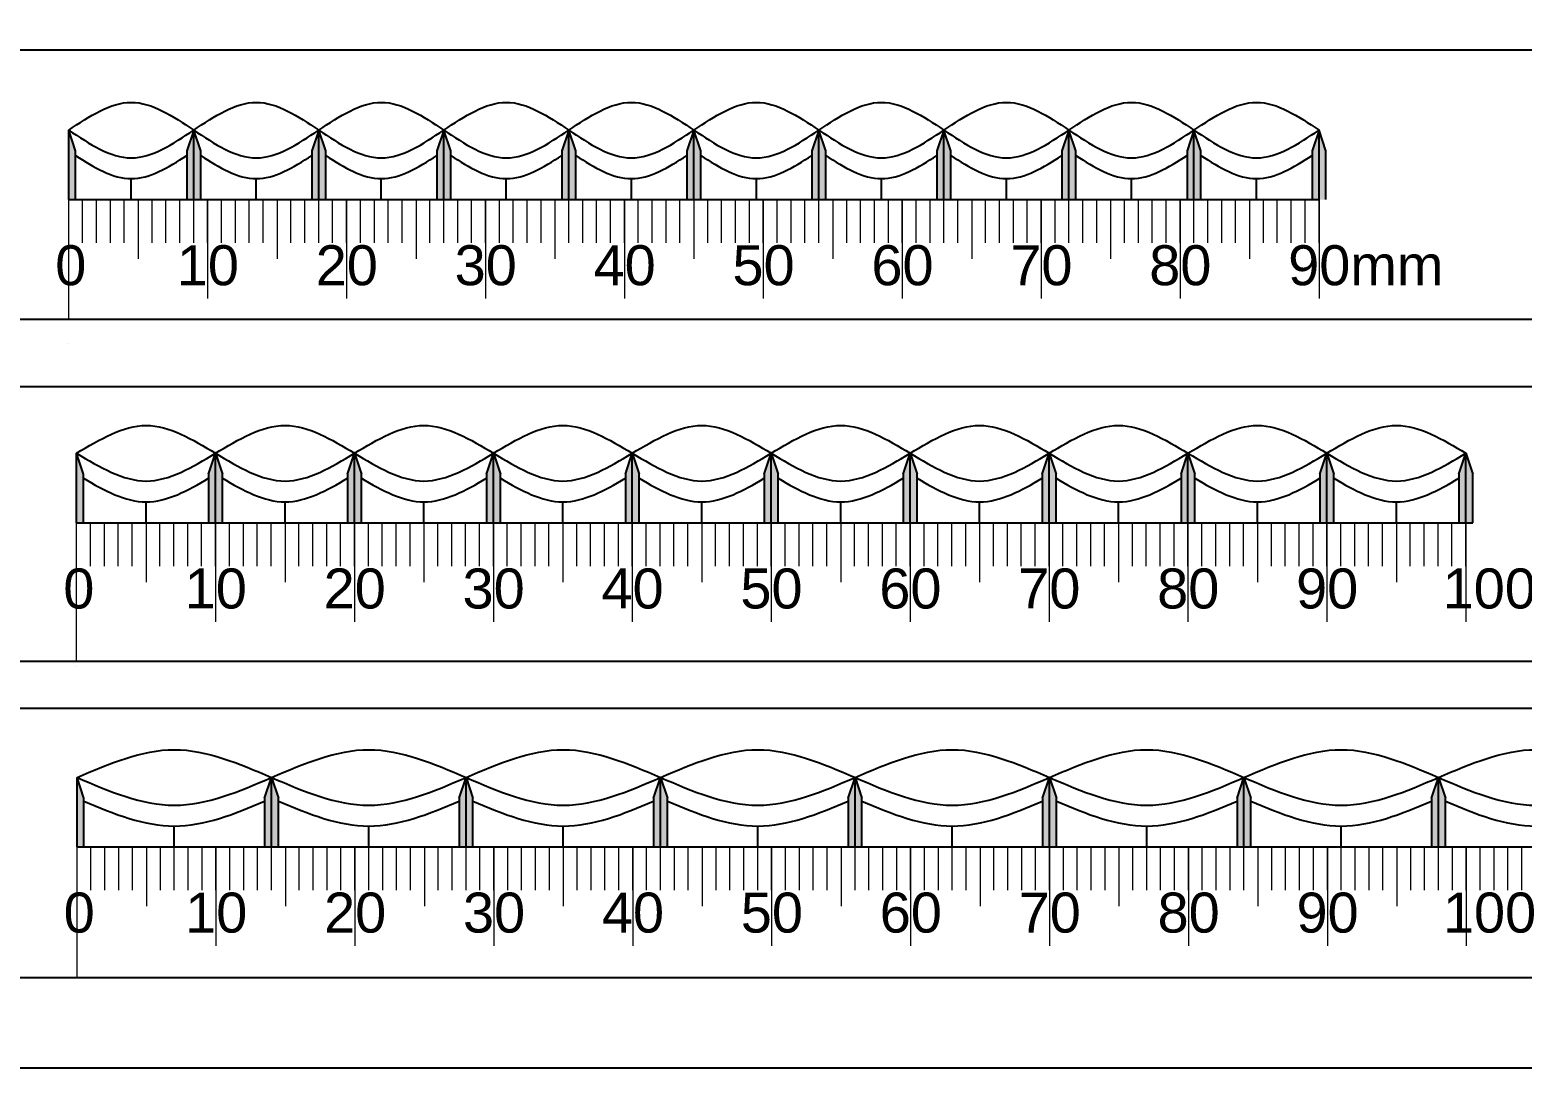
# Model space of a CAD drawing. Header units: millimetres. Extents: x 10828 to 12582, y 10200 to 11457.
# Drawn here: x 10923.9 to 11031.4, y 11157 to 11231.8 of the extents above; entities that cross this region are included whole.
import ezdxf

# ---------------------------------------------------------------- set-up
doc = ezdxf.new("R2010")
doc.units = ezdxf.units.MM
doc.linetypes.add('ACAD_ISO03W100', pattern=[30, 12, -18])
for name, color, linetype, lineweight in [('BTONG', 250, 'Continuous', 30), ('chigioixd', 1, 'ACAD_ISO03W100', 30), ('VATLIEU', 250, 'Continuous', 5)]:
    doc.layers.add(name, color=color, linetype=linetype, lineweight=lineweight)
doc.layers.add('GHICHU', color=7, linetype='Continuous')
doc.styles.add('VN-DIM', font='')
doc.styles.get('VN-DIM').set_extended_font_data('VNI-Helve')

msp = doc.modelspace()

# ---------------------------------------------------------------- hatches: boundary and pattern name
h = msp.add_hatch(color=3)
h.dxf.hatch_style = 1
h.paths.add_polyline_path([(10944.74, 11224.55), (10944.24, 11223.05), (10944.24, 11219.55), (10944.74, 11219.55)])
h.paths.add_polyline_path([(10945.24, 11223.05), (10944.74, 11224.55), (10944.74, 11219.55), (10945.24, 11219.55)])
h.paths.add_polyline_path([(10935.74, 11224.55), (10935.24, 11223.05), (10935.24, 11219.55), (10935.74, 11219.55)])
h.paths.add_polyline_path([(10936.24, 11223.05), (10935.74, 11224.55), (10935.74, 11219.55), (10936.24, 11219.55)])
h.paths.add_polyline_path([(10927.24, 11223.05), (10926.74, 11224.55), (10926.74, 11219.55), (10927.24, 11219.55)])
h = msp.add_hatch(color=3)
h.dxf.hatch_style = 1
h.paths.add_polyline_path([(10962.74, 11224.55), (10962.24, 11223.05), (10962.24, 11219.55), (10962.74, 11219.55)])
h.paths.add_polyline_path([(10963.24, 11223.05), (10962.74, 11224.55), (10962.74, 11219.55), (10963.24, 11219.55)])
h.paths.add_polyline_path([(10953.74, 11224.55), (10953.24, 11223.05), (10953.24, 11219.55), (10953.74, 11219.55)])
h.paths.add_polyline_path([(10954.24, 11223.05), (10953.74, 11224.55), (10953.74, 11219.55), (10954.24, 11219.55)])
h.paths.add_polyline_path([(10945.24, 11223.05), (10944.74, 11224.55), (10944.74, 11219.55), (10945.24, 11219.55)])
h = msp.add_hatch(color=3)
h.dxf.hatch_style = 1
h.paths.add_polyline_path([(10980.74, 11224.55), (10980.24, 11223.05), (10980.24, 11219.55), (10980.74, 11219.55)])
h.paths.add_polyline_path([(10981.24, 11223.05), (10980.74, 11224.55), (10980.74, 11219.55), (10981.24, 11219.55)])
h.paths.add_polyline_path([(10971.74, 11224.55), (10971.24, 11223.05), (10971.24, 11219.55), (10971.74, 11219.55)])
h.paths.add_polyline_path([(10972.24, 11223.05), (10971.74, 11224.55), (10971.74, 11219.55), (10972.24, 11219.55)])
h.paths.add_polyline_path([(10963.24, 11223.05), (10962.74, 11224.55), (10962.74, 11219.55), (10963.24, 11219.55)])
h = msp.add_hatch(color=3)
h.dxf.hatch_style = 1
h.paths.add_polyline_path([(10998.74, 11224.55), (10998.24, 11223.05), (10998.24, 11219.55), (10998.74, 11219.55)])
h.paths.add_polyline_path([(10999.24, 11223.05), (10998.74, 11224.55), (10998.74, 11219.55), (10999.24, 11219.55)])
h.paths.add_polyline_path([(10989.74, 11224.55), (10989.24, 11223.05), (10989.24, 11219.55), (10989.74, 11219.55)])
h.paths.add_polyline_path([(10990.24, 11223.05), (10989.74, 11224.55), (10989.74, 11219.55), (10990.24, 11219.55)])
h.paths.add_polyline_path([(10981.24, 11223.05), (10980.74, 11224.55), (10980.74, 11219.55), (10981.24, 11219.55)])
h = msp.add_hatch(color=3)
h.dxf.hatch_style = 1
h.paths.add_polyline_path([(11016.74, 11224.55), (11016.24, 11223.05), (11016.24, 11219.55), (11016.74, 11219.55)])
h.paths.add_polyline_path([(11017.24, 11223.05), (11016.74, 11224.55), (11016.74, 11219.55), (11017.24, 11219.55)])
h.paths.add_polyline_path([(11007.74, 11224.55), (11007.24, 11223.05), (11007.24, 11219.55), (11007.74, 11219.55)])
h.paths.add_polyline_path([(11008.24, 11223.05), (11007.74, 11224.55), (11007.74, 11219.55), (11008.24, 11219.55)])
h.paths.add_polyline_path([(10999.24, 11223.05), (10998.74, 11224.55), (10998.74, 11219.55), (10999.24, 11219.55)])
h = msp.add_hatch(color=3)
h.dxf.hatch_style = 1
h.paths.add_polyline_path([(10927.81, 11199.78), (10927.31, 11201.28), (10927.31, 11196.28), (10927.81, 11196.28)])
h.paths.add_polyline_path([(10937.31, 11201.28), (10936.81, 11199.78), (10936.81, 11196.28), (10937.31, 11196.28)])
h.paths.add_polyline_path([(10937.31, 11201.28), (10937.31, 11196.28), (10937.81, 11196.28), (10937.81, 11199.78)])
h.paths.add_polyline_path([(10947.31, 11201.28), (10946.81, 11199.78), (10946.81, 11196.28), (10947.31, 11196.28)])
h.paths.add_polyline_path([(10947.81, 11199.78), (10947.31, 11201.28), (10947.31, 11196.28), (10947.81, 11196.28)])
h.paths.add_polyline_path([(10957.81, 11199.78), (10957.31, 11201.28), (10957.31, 11196.28), (10957.81, 11196.28)])
h.paths.add_polyline_path([(10957.31, 11201.28), (10956.81, 11199.78), (10956.81, 11196.28), (10957.31, 11196.28)])
h.paths.add_polyline_path([(10967.31, 11201.28), (10966.81, 11199.78), (10966.81, 11196.28), (10967.31, 11196.28)])
h.paths.add_polyline_path([(10967.81, 11199.78), (10967.31, 11201.28), (10967.31, 11196.28), (10967.81, 11196.28)])
h.paths.add_polyline_path([(10977.31, 11201.28), (10976.81, 11199.78), (10976.81, 11196.28), (10977.31, 11196.28)])
h.paths.add_polyline_path([(10977.81, 11199.78), (10977.31, 11201.28), (10977.31, 11196.28), (10977.81, 11196.28)])
h.paths.add_polyline_path([(10987.81, 11199.78), (10987.31, 11201.28), (10987.31, 11196.28), (10987.81, 11196.28)])
h.paths.add_polyline_path([(10987.31, 11201.28), (10986.81, 11199.78), (10986.81, 11196.28), (10987.31, 11196.28)])
h.paths.add_polyline_path([(10997.31, 11201.28), (10996.81, 11199.78), (10996.81, 11196.28), (10997.31, 11196.28)])
h.paths.add_polyline_path([(10997.81, 11199.78), (10997.31, 11201.28), (10997.31, 11196.28), (10997.81, 11196.28)])
h.paths.add_polyline_path([(11007.81, 11199.78), (11007.31, 11201.28), (11007.31, 11196.28), (11007.81, 11196.28)])
h.paths.add_polyline_path([(11007.31, 11201.28), (11006.81, 11199.78), (11006.81, 11196.28), (11007.31, 11196.28)])
h.paths.add_polyline_path([(11017.31, 11201.28), (11016.81, 11199.78), (11016.81, 11196.28), (11017.31, 11196.28)])
h.paths.add_polyline_path([(11017.81, 11199.78), (11017.31, 11201.28), (11017.31, 11196.28), (11017.81, 11196.28)])
h.paths.add_polyline_path([(11027.31, 11201.28), (11026.81, 11199.78), (11026.81, 11196.28), (11027.31, 11196.28)])
h.paths.add_polyline_path([(11027.81, 11199.78), (11027.31, 11201.28), (11027.31, 11196.28), (11027.81, 11196.28)])
h = msp.add_hatch(color=3)
h.dxf.hatch_style = 1
h.paths.add_polyline_path([(10927.84, 11176.43), (10927.34, 11177.93), (10927.34, 11172.93), (10927.84, 11172.93)])
h.paths.add_polyline_path([(10941.34, 11177.93), (10940.84, 11176.43), (10940.84, 11172.93), (10941.34, 11172.93)])
h.paths.add_polyline_path([(10941.84, 11176.43), (10941.34, 11177.93), (10941.34, 11172.93), (10941.84, 11172.93)])
h.paths.add_polyline_path([(10955.34, 11177.93), (10954.84, 11176.43), (10954.84, 11172.93), (10955.34, 11172.93)])
h.paths.add_polyline_path([(10955.84, 11176.43), (10955.34, 11177.93), (10955.34, 11172.93), (10955.84, 11172.93)])
h.paths.add_polyline_path([(10969.34, 11177.93), (10968.84, 11176.43), (10968.84, 11172.93), (10969.34, 11172.93)])
h.paths.add_polyline_path([(10969.84, 11176.43), (10969.34, 11177.93), (10969.34, 11172.93), (10969.84, 11172.93)])
h.paths.add_polyline_path([(10983.34, 11177.93), (10982.84, 11176.43), (10982.84, 11172.93), (10983.34, 11172.93)])
h.paths.add_polyline_path([(10983.84, 11176.43), (10983.34, 11177.93), (10983.34, 11172.93), (10983.84, 11172.93)])
h.paths.add_polyline_path([(10997.34, 11177.93), (10996.84, 11176.43), (10996.84, 11172.93), (10997.34, 11172.93)])
h.paths.add_polyline_path([(10997.84, 11176.43), (10997.34, 11177.93), (10997.34, 11172.93), (10997.84, 11172.93)])
h.paths.add_polyline_path([(11011.84, 11176.43), (11011.34, 11177.93), (11011.34, 11172.93), (11011.84, 11172.93)])
h.paths.add_polyline_path([(11011.34, 11177.93), (11010.84, 11176.43), (11010.84, 11172.93), (11011.34, 11172.93)])
h.paths.add_polyline_path([(11025.34, 11177.93), (11024.84, 11176.43), (11024.84, 11172.93), (11025.34, 11172.93)])
h.paths.add_polyline_path([(11025.84, 11176.43), (11025.34, 11177.93), (11025.34, 11172.93), (11025.84, 11172.93)])
h.paths.add_polyline_path([(11039.34, 11177.93), (11038.84, 11176.43), (11038.84, 11172.93), (11039.34, 11172.93)])
h.paths.add_polyline_path([(11039.84, 11176.43), (11039.34, 11177.93), (11039.34, 11172.93), (11039.84, 11172.93)])
h.paths.add_polyline_path([(11053.84, 11176.43), (11053.34, 11177.93), (11053.34, 11172.93), (11053.84, 11172.93)])
h.paths.add_polyline_path([(11053.34, 11177.93), (11052.84, 11176.43), (11052.84, 11172.93), (11053.34, 11172.93)])
h.paths.add_polyline_path([(11067.34, 11177.93), (11066.84, 11176.43), (11066.84, 11172.93), (11067.34, 11172.93)])
h.paths.add_polyline_path([(11067.84, 11176.43), (11067.34, 11177.93), (11067.34, 11172.93), (11067.84, 11172.93)])

# ---------------------------------------------------------------- linework, layer by layer
for p, q in [((10926.74, 11219.55), (10926.74, 11224.55)), ((10927.24, 11223.05), (10926.74, 11224.55)), ((10935.74, 11224.55), (10935.24, 11223.05)), ((10935.74, 11219.55), (10935.74, 11224.55)), ((10936.24, 11223.05), (10935.74, 11224.55)), ((10944.74, 11224.55), (10944.24, 11223.05)), ((10944.74, 11219.55), (10944.74, 11224.55)), ((10945.24, 11223.05), (10944.74, 11224.55)), ((10953.74, 11224.55), (10953.24, 11223.05)), ((10953.74, 11219.55), (10953.74, 11224.55)), ((10954.24, 11223.05), (10953.74, 11224.55)), ((10962.74, 11224.55), (10962.24, 11223.05)), ((10962.74, 11219.55), (10962.74, 11224.55)), ((10963.24, 11223.05), (10962.74, 11224.55)), ((10971.74, 11224.55), (10971.24, 11223.05)), ((10971.74, 11219.55), (10971.74, 11224.55)), ((10972.24, 11223.05), (10971.74, 11224.55)), ((10980.74, 11224.55), (10980.24, 11223.05)), ((10980.74, 11219.55), (10980.74, 11224.55)), ((10981.24, 11223.05), (10980.74, 11224.55)), ((10989.74, 11224.55), (10989.24, 11223.05)), ((10989.74, 11219.55), (10989.74, 11224.55)), ((10990.24, 11223.05), (10989.74, 11224.55)), ((10998.74, 11224.55), (10998.24, 11223.05)), ((10998.74, 11219.55), (10998.74, 11224.55)), ((10999.24, 11223.05), (10998.74, 11224.55)), ((11007.74, 11224.55), (11007.24, 11223.05)), ((11007.74, 11219.55), (11007.74, 11224.55)), ((11008.24, 11223.05), (11007.74, 11224.55)), ((11016.74, 11224.55), (11016.24, 11223.05)), ((11016.74, 11219.55), (11016.74, 11224.55)), ((11017.24, 11223.05), (11016.74, 11224.55)), ((10927.24, 11219.55), (10927.24, 11223.05)), ((10935.24, 11223.05), (10935.24, 11219.55)), ((10936.24, 11219.55), (10936.24, 11223.05)), ((10944.24, 11223.05), (10944.24, 11219.55)), ((10945.24, 11219.55), (10945.24, 11223.05)), ((10953.24, 11223.05), (10953.24, 11219.55)), ((10954.24, 11219.55), (10954.24, 11223.05)), ((10962.24, 11223.05), (10962.24, 11219.55)), ((10963.24, 11219.55), (10963.24, 11223.05)), ((10971.24, 11223.05), (10971.24, 11219.55)), ((10972.24, 11219.55), (10972.24, 11223.05)), ((10980.24, 11223.05), (10980.24, 11219.55)), ((10981.24, 11219.55), (10981.24, 11223.05)), ((10989.24, 11223.05), (10989.24, 11219.55)), ((10990.24, 11219.55), (10990.24, 11223.05)), ((10998.24, 11223.05), (10998.24, 11219.55)), ((10999.24, 11219.55), (10999.24, 11223.05)), ((11007.24, 11223.05), (11007.24, 11219.55)), ((11008.24, 11219.55), (11008.24, 11223.05)), ((11016.24, 11223.05), (11016.24, 11219.55)), ((11017.24, 11219.55), (11017.24, 11223.05)), ((10927.31, 11196.28), (10927.31, 11201.28)), ((10927.81, 11199.78), (10927.31, 11201.28)), ((10936.81, 11199.78), (10937.31, 11201.28)), ((10937.31, 11196.28), (10937.31, 11201.28)), ((10937.31, 11201.28), (10937.81, 11199.78)), ((10946.81, 11199.78), (10947.31, 11201.28)), ((10947.31, 11196.28), (10947.31, 11201.28)), ((10947.31, 11201.28), (10947.81, 11199.78)), ((10956.81, 11199.78), (10957.31, 11201.28)), ((10957.31, 11196.28), (10957.31, 11201.28)), ((10957.31, 11201.28), (10957.81, 11199.78)), ((10966.81, 11199.78), (10967.31, 11201.28)), ((10967.31, 11196.28), (10967.31, 11201.28)), ((10967.31, 11201.28), (10967.81, 11199.78)), ((10976.81, 11199.78), (10977.31, 11201.28)), ((10977.31, 11196.28), (10977.31, 11201.28)), ((10977.31, 11201.28), (10977.81, 11199.78)), ((10986.81, 11199.78), (10987.31, 11201.28)), ((10987.31, 11196.28), (10987.31, 11201.28)), ((10987.31, 11201.28), (10987.81, 11199.78)), ((10996.81, 11199.78), (10997.31, 11201.28)), ((10997.31, 11196.28), (10997.31, 11201.28)), ((10997.31, 11201.28), (10997.81, 11199.78)), ((11006.81, 11199.78), (11007.31, 11201.28)), ((11007.31, 11196.28), (11007.31, 11201.28)), ((11007.31, 11201.28), (11007.81, 11199.78)), ((11016.81, 11199.78), (11017.31, 11201.28)), ((11017.31, 11196.28), (11017.31, 11201.28)), ((11017.31, 11201.28), (11017.81, 11199.78)), ((11026.81, 11199.78), (11027.31, 11201.28)), ((11027.31, 11196.28), (11027.31, 11201.28)), ((11027.31, 11201.28), (11027.81, 11199.78)), ((10927.31, 11196.28), (10927.31, 11199.78)), ((10927.81, 11196.28), (10927.81, 11199.78)), ((10936.81, 11199.78), (10936.81, 11196.28)), ((10937.81, 11196.28), (10937.81, 11199.78)), ((10946.81, 11199.78), (10946.81, 11196.28)), ((10947.81, 11196.28), (10947.81, 11199.78)), ((10956.81, 11199.78), (10956.81, 11196.28)), ((10957.81, 11196.28), (10957.81, 11199.78)), ((10966.81, 11199.78), (10966.81, 11196.28)), ((10967.81, 11196.28), (10967.81, 11199.78)), ((10976.81, 11199.78), (10976.81, 11196.28)), ((10977.81, 11196.28), (10977.81, 11199.78)), ((10986.81, 11199.78), (10986.81, 11196.28)), ((10987.81, 11196.28), (10987.81, 11199.78)), ((10996.81, 11199.78), (10996.81, 11196.28)), ((10997.81, 11196.28), (10997.81, 11199.78)), ((11006.81, 11199.78), (11006.81, 11196.28)), ((11007.81, 11196.28), (11007.81, 11199.78)), ((11016.81, 11199.78), (11016.81, 11196.28)), ((11017.81, 11196.28), (11017.81, 11199.78)), ((11026.81, 11199.78), (11026.81, 11196.28)), ((11027.81, 11196.28), (11027.81, 11199.78)), ((10927.34, 11172.93), (10927.34, 11177.93)), ((10927.84, 11176.43), (10927.34, 11177.93)), ((10940.84, 11176.43), (10941.34, 11177.93)), ((10941.34, 11172.93), (10941.34, 11177.93)), ((10941.34, 11177.93), (10941.84, 11176.43)), ((10954.84, 11176.43), (10955.34, 11177.93)), ((10955.34, 11172.93), (10955.34, 11177.93)), ((10955.34, 11177.93), (10955.84, 11176.43)), ((10968.84, 11176.43), (10969.34, 11177.93)), ((10969.34, 11172.93), (10969.34, 11177.93)), ((10969.34, 11177.93), (10969.84, 11176.43)), ((10982.84, 11176.43), (10983.34, 11177.93)), ((10983.34, 11172.93), (10983.34, 11177.93)), ((10983.34, 11177.93), (10983.84, 11176.43)), ((10996.84, 11176.43), (10997.34, 11177.93)), ((10997.34, 11172.93), (10997.34, 11177.93)), ((10997.34, 11177.93), (10997.84, 11176.43)), ((11010.84, 11176.43), (11011.34, 11177.93)), ((11011.34, 11172.93), (11011.34, 11177.93)), ((11011.34, 11177.93), (11011.84, 11176.43)), ((11024.84, 11176.43), (11025.34, 11177.93)), ((11025.34, 11172.93), (11025.34, 11177.93)), ((11025.34, 11177.93), (11025.84, 11176.43)), ((10927.34, 11172.93), (10927.34, 11176.43)), ((10927.84, 11172.93), (10927.84, 11176.43)), ((10940.84, 11176.43), (10940.84, 11172.93)), ((10941.84, 11172.93), (10941.84, 11176.43)), ((10954.84, 11176.43), (10954.84, 11172.93)), ((10955.84, 11172.93), (10955.84, 11176.43)), ((10968.84, 11176.43), (10968.84, 11172.93)), ((10969.84, 11172.93), (10969.84, 11176.43)), ((10982.84, 11176.43), (10982.84, 11172.93)), ((10983.84, 11172.93), (10983.84, 11176.43)), ((10996.84, 11176.43), (10996.84, 11172.93)), ((10997.84, 11172.93), (10997.84, 11176.43)), ((11010.84, 11176.43), (11010.84, 11172.93)), ((11011.84, 11172.93), (11011.84, 11176.43)), ((11024.84, 11176.43), (11024.84, 11172.93)), ((11025.84, 11172.93), (11025.84, 11176.43))]:
    msp.add_line(p, q)
at = {"color": 1}
for p, q in [((10931.24, 11219.55), (10931.24, 11221.05)), ((10940.24, 11219.55), (10940.24, 11221.05)), ((10949.24, 11219.55), (10949.24, 11221.05)), ((10958.24, 11219.55), (10958.24, 11221.05)), ((10967.24, 11219.55), (10967.24, 11221.05)), ((10976.24, 11219.55), (10976.24, 11221.05)), ((10985.24, 11219.55), (10985.24, 11221.05)), ((10994.24, 11219.55), (10994.24, 11221.05)), ((11003.24, 11219.55), (11003.24, 11221.05)), ((11012.24, 11219.55), (11012.24, 11221.05)), ((10932.31, 11196.28), (10932.31, 11197.78)), ((10942.31, 11196.28), (10942.31, 11197.78)), ((10952.31, 11196.28), (10952.31, 11197.78)), ((10962.31, 11196.28), (10962.31, 11197.78)), ((10972.31, 11196.28), (10972.31, 11197.78)), ((10982.31, 11196.28), (10982.31, 11197.78)), ((10992.31, 11196.28), (10992.31, 11197.78)), ((11002.31, 11196.28), (11002.31, 11197.78)), ((11012.31, 11196.28), (11012.31, 11197.78)), ((11022.31, 11196.28), (11022.31, 11197.78)), ((10934.34, 11172.93), (10934.34, 11174.43)), ((10948.34, 11172.93), (10948.34, 11174.43)), ((10962.34, 11172.93), (10962.34, 11174.43)), ((10976.34, 11172.93), (10976.34, 11174.43)), ((10990.34, 11172.93), (10990.34, 11174.43)), ((11004.34, 11172.93), (11004.34, 11174.43)), ((11018.34, 11172.93), (11018.34, 11174.43))]:
    msp.add_line(p, q, dxfattribs=at)
at = {"color": 0}
for p, q in [((10926.74, 11219.55), (11016.74, 11219.55)), ((10926.74, 11219.55), (10927.24, 11219.55)), ((10935.74, 11219.55), (10936.24, 11219.55)), ((10944.74, 11219.55), (10945.24, 11219.55)), ((10927.31, 11196.28), (11027.81, 11196.28)), ((10927.31, 11196.28), (10932.31, 11196.28)), ((10927.31, 11196.28), (10927.81, 11196.28)), ((10937.31, 11196.28), (10937.81, 11196.28)), ((10947.31, 11196.28), (10947.81, 11196.28)), ((10927.34, 11172.93), (11067.84, 11172.93)), ((10927.34, 11172.93), (10934.34, 11172.93)), ((10927.34, 11172.93), (10927.84, 11172.93)), ((10941.34, 11172.93), (10941.84, 11172.93)), ((10955.34, 11172.93), (10955.84, 11172.93))]:
    msp.add_line(p, q, dxfattribs=at)
for points in [[(10828.25, 11454), (11248.25, 11454), (11248.25, 11157), (10828.25, 11157)], [(10867.33, 11230.32), (11055.2, 11230.32), (11055.2, 11210.91), (10867.33, 11210.91)], [(10867.28, 11206.09), (11047.31, 11206.09), (11047.31, 11186.27), (10867.28, 11186.27)], [(10867.36, 11182.92), (11086.97, 11182.92), (11086.97, 11163.51), (10867.36, 11163.51)]]:
    msp.add_lwpolyline(points, close=True)
at = {"color": 5}
for points in [[(10926.74, 11224.55), (10931.24, 11226.55), (10935.74, 11224.55)], [(10944.74, 11224.55), (10949.24, 11226.55), (10953.74, 11224.55)], [(10962.74, 11224.55), (10967.24, 11226.55), (10971.74, 11224.55)], [(10980.74, 11224.55), (10985.24, 11226.55), (10989.74, 11224.55)], [(10998.74, 11224.55), (11003.24, 11226.55), (11007.74, 11224.55)], [(10935.74, 11224.55), (10940.24, 11222.55), (10944.74, 11224.55)], [(10953.74, 11224.55), (10958.24, 11222.55), (10962.74, 11224.55)], [(10971.74, 11224.55), (10976.24, 11222.55), (10980.74, 11224.55)], [(10989.74, 11224.55), (10994.24, 11222.55), (10998.74, 11224.55)], [(11007.74, 11224.55), (11012.24, 11222.55), (11016.74, 11224.55)], [(10927.31, 11201.28), (10932.31, 11203.28), (10937.31, 11201.28)], [(10947.31, 11201.28), (10952.31, 11203.28), (10957.31, 11201.28)], [(10967.31, 11201.28), (10972.31, 11203.28), (10977.31, 11201.28)], [(10987.31, 11201.28), (10992.31, 11203.28), (10997.31, 11201.28)], [(11007.31, 11201.28), (11012.31, 11203.28), (11017.31, 11201.28)], [(10937.31, 11201.28), (10942.31, 11199.28), (10947.31, 11201.28)], [(10957.31, 11201.28), (10962.31, 11199.28), (10967.31, 11201.28)], [(10977.31, 11201.28), (10982.31, 11199.28), (10987.31, 11201.28)], [(10997.31, 11201.28), (11002.31, 11199.28), (11007.31, 11201.28)], [(11017.31, 11201.28), (11022.31, 11199.28), (11027.31, 11201.28)], [(10927.34, 11177.93), (10934.34, 11179.93), (10941.34, 11177.93)], [(10955.34, 11177.93), (10962.34, 11179.93), (10969.34, 11177.93)], [(10983.34, 11177.93), (10990.34, 11179.93), (10997.34, 11177.93)], [(11011.34, 11177.93), (11018.34, 11179.93), (11025.34, 11177.93)], [(10941.34, 11177.93), (10948.34, 11175.93), (10955.34, 11177.93)], [(10969.34, 11177.93), (10976.34, 11175.93), (10983.34, 11177.93)], [(10997.34, 11177.93), (11004.34, 11175.93), (11011.34, 11177.93)], [(11025.34, 11177.93), (11032.34, 11175.93), (11039.34, 11177.93)]]:
    msp.add_spline(points, degree=3, dxfattribs=at)
at = {"color": 6}
for points in [[(10935.74, 11224.55), (10940.24, 11226.55), (10944.74, 11224.55)], [(10953.74, 11224.55), (10958.24, 11226.55), (10962.74, 11224.55)], [(10971.74, 11224.55), (10976.24, 11226.55), (10980.74, 11224.55)], [(10989.74, 11224.55), (10994.24, 11226.55), (10998.74, 11224.55)], [(11007.74, 11224.55), (11012.24, 11226.55), (11016.74, 11224.55)], [(10926.74, 11224.55), (10931.24, 11222.55), (10935.74, 11224.55)], [(10944.74, 11224.55), (10949.24, 11222.55), (10953.74, 11224.55)], [(10962.74, 11224.55), (10967.24, 11222.55), (10971.74, 11224.55)], [(10980.74, 11224.55), (10985.24, 11222.55), (10989.74, 11224.55)], [(10998.74, 11224.55), (11003.24, 11222.55), (11007.74, 11224.55)], [(10937.31, 11201.28), (10942.31, 11203.28), (10947.31, 11201.28)], [(10957.31, 11201.28), (10962.31, 11203.28), (10967.31, 11201.28)], [(10977.31, 11201.28), (10982.31, 11203.28), (10987.31, 11201.28)], [(10997.31, 11201.28), (11002.31, 11203.28), (11007.31, 11201.28)], [(11017.31, 11201.28), (11022.31, 11203.28), (11027.31, 11201.28)], [(10927.31, 11201.28), (10932.31, 11199.28), (10937.31, 11201.28)], [(10947.31, 11201.28), (10952.31, 11199.28), (10957.31, 11201.28)], [(10967.31, 11201.28), (10972.31, 11199.28), (10977.31, 11201.28)], [(10987.31, 11201.28), (10992.31, 11199.28), (10997.31, 11201.28)], [(11007.31, 11201.28), (11012.31, 11199.28), (11017.31, 11201.28)], [(10941.34, 11177.93), (10948.34, 11179.93), (10955.34, 11177.93)], [(10969.34, 11177.93), (10976.34, 11179.93), (10983.34, 11177.93)], [(10997.34, 11177.93), (11004.34, 11179.93), (11011.34, 11177.93)], [(11025.34, 11177.93), (11032.34, 11179.93), (11039.34, 11177.93)], [(10927.34, 11177.93), (10934.34, 11175.93), (10941.34, 11177.93)], [(10955.34, 11177.93), (10962.34, 11175.93), (10969.34, 11177.93)], [(10983.34, 11177.93), (10990.34, 11175.93), (10997.34, 11177.93)], [(11011.34, 11177.93), (11018.34, 11175.93), (11025.34, 11177.93)]]:
    msp.add_spline(points, degree=3, dxfattribs=at)
at = {"color": 1}
for points in [[(10927.24, 11222.72), (10928.57, 11221.85), (10931.24, 11220.26), (10933.9, 11221.85), (10935.24, 11222.72)], [(10936.24, 11222.72), (10937.57, 11221.85), (10940.24, 11220.26), (10942.9, 11221.85), (10944.24, 11222.72)], [(10945.24, 11222.72), (10946.57, 11221.85), (10949.24, 11220.26), (10951.9, 11221.85), (10953.24, 11222.72)], [(10954.24, 11222.72), (10955.57, 11221.85), (10958.24, 11220.26), (10960.9, 11221.85), (10962.24, 11222.72)], [(10963.24, 11222.72), (10964.57, 11221.85), (10967.24, 11220.26), (10969.9, 11221.85), (10971.24, 11222.72)], [(10972.24, 11222.72), (10973.57, 11221.85), (10976.24, 11220.26), (10978.9, 11221.85), (10980.24, 11222.72)], [(10981.24, 11222.72), (10982.57, 11221.85), (10985.24, 11220.26), (10987.9, 11221.85), (10989.24, 11222.72)], [(10990.24, 11222.72), (10991.57, 11221.85), (10994.24, 11220.26), (10996.9, 11221.85), (10998.24, 11222.72)], [(10999.24, 11222.72), (11000.57, 11221.85), (11003.24, 11220.26), (11005.9, 11221.85), (11007.24, 11222.72)], [(11008.24, 11222.72), (11009.57, 11221.85), (11012.24, 11220.26), (11014.9, 11221.85), (11016.24, 11222.72)], [(10927.81, 11199.48), (10929.31, 11198.59), (10932.31, 11196.97), (10935.31, 11198.59), (10936.81, 11199.48)], [(10937.81, 11199.48), (10939.31, 11198.59), (10942.31, 11196.97), (10945.31, 11198.59), (10946.81, 11199.48)], [(10947.81, 11199.48), (10949.31, 11198.59), (10952.31, 11196.97), (10955.31, 11198.59), (10956.81, 11199.48)], [(10957.81, 11199.48), (10959.31, 11198.59), (10962.31, 11196.97), (10965.31, 11198.59), (10966.81, 11199.48)], [(10967.81, 11199.48), (10969.31, 11198.59), (10972.31, 11196.97), (10975.31, 11198.59), (10976.81, 11199.48)], [(10977.81, 11199.48), (10979.31, 11198.59), (10982.31, 11196.97), (10985.31, 11198.59), (10986.81, 11199.48)], [(10987.81, 11199.48), (10989.31, 11198.59), (10992.31, 11196.97), (10995.31, 11198.59), (10996.81, 11199.48)], [(10997.81, 11199.48), (10999.31, 11198.59), (11002.31, 11196.97), (11005.31, 11198.59), (11006.81, 11199.48)], [(11007.81, 11199.48), (11009.31, 11198.59), (11012.31, 11196.97), (11015.31, 11198.59), (11016.81, 11199.48)], [(11017.81, 11199.48), (11019.31, 11198.59), (11022.31, 11196.97), (11025.31, 11198.59), (11026.81, 11199.48)], [(10927.84, 11176.22), (10930.01, 11175.3), (10934.34, 11173.57), (10938.67, 11175.3), (10940.84, 11176.22)], [(10941.84, 11176.22), (10944.01, 11175.3), (10948.34, 11173.57), (10952.67, 11175.3), (10954.84, 11176.22)], [(10955.84, 11176.22), (10958.01, 11175.3), (10962.34, 11173.57), (10966.67, 11175.3), (10968.84, 11176.22)], [(10969.84, 11176.22), (10972.01, 11175.3), (10976.34, 11173.57), (10980.67, 11175.3), (10982.84, 11176.22)], [(10983.84, 11176.22), (10986.01, 11175.3), (10990.34, 11173.57), (10994.67, 11175.3), (10996.84, 11176.22)], [(10997.84, 11176.22), (11000.01, 11175.3), (11004.34, 11173.57), (11008.67, 11175.3), (11010.84, 11176.22)], [(11011.84, 11176.22), (11014.01, 11175.3), (11018.34, 11173.57), (11022.67, 11175.3), (11024.84, 11176.22)], [(11025.84, 11176.22), (11028.01, 11175.3), (11032.34, 11173.57), (11036.67, 11175.3), (11038.84, 11176.22)]]:
    msp.add_open_spline(points, degree=3, dxfattribs=at)
at = {"layer": 'BTONG', "color": 0, "linetype": 'ByBlock', "lineweight": 13, "ltscale": 0.13}
for p, q in [((10926.74, 11216.43), (10926.74, 11219.55)), ((10927.74, 11216.43), (10927.74, 11219.55)), ((10928.74, 11216.43), (10928.74, 11219.55)), ((10929.74, 11216.43), (10929.74, 11219.55)), ((10930.74, 11216.43), (10930.74, 11219.55)), ((10931.74, 11219.55), (10931.74, 11215.27)), ((10932.74, 11216.43), (10932.74, 11219.55)), ((10933.74, 11216.43), (10933.74, 11219.55)), ((10934.74, 11216.43), (10934.74, 11219.55)), ((10935.74, 11216.43), (10935.74, 11219.55)), ((10936.74, 11216.43), (10936.74, 11219.55)), ((10937.74, 11216.43), (10937.74, 11219.55)), ((10938.74, 11216.43), (10938.74, 11219.55)), ((10939.74, 11216.43), (10939.74, 11219.55)), ((10940.74, 11216.43), (10940.74, 11219.55)), ((10941.74, 11219.55), (10941.74, 11215.27)), ((10942.74, 11216.43), (10942.74, 11219.55)), ((10943.74, 11216.43), (10943.74, 11219.55)), ((10944.74, 11216.43), (10944.74, 11219.55)), ((10945.74, 11216.43), (10945.74, 11219.55)), ((10946.74, 11216.43), (10946.74, 11219.55)), ((10947.74, 11216.43), (10947.74, 11219.55)), ((10948.74, 11216.43), (10948.74, 11219.55)), ((10949.74, 11216.43), (10949.74, 11219.55)), ((10950.74, 11216.43), (10950.74, 11219.55)), ((10951.74, 11219.55), (10951.74, 11215.27)), ((10952.74, 11216.43), (10952.74, 11219.55)), ((10953.74, 11216.43), (10953.74, 11219.55)), ((10954.74, 11216.43), (10954.74, 11219.55)), ((10955.74, 11216.43), (10955.74, 11219.55)), ((10956.74, 11216.43), (10956.74, 11219.55)), ((10957.74, 11216.43), (10957.74, 11219.55)), ((10958.74, 11216.43), (10958.74, 11219.55)), ((10959.74, 11216.43), (10959.74, 11219.55)), ((10960.74, 11216.43), (10960.74, 11219.55)), ((10961.74, 11219.55), (10961.74, 11215.27)), ((10962.74, 11216.43), (10962.74, 11219.55)), ((10963.74, 11216.43), (10963.74, 11219.55)), ((10964.74, 11216.43), (10964.74, 11219.55)), ((10965.74, 11216.43), (10965.74, 11219.55)), ((10966.74, 11216.43), (10966.74, 11219.55)), ((10967.74, 11216.43), (10967.74, 11219.55)), ((10968.74, 11216.43), (10968.74, 11219.55)), ((10969.74, 11216.43), (10969.74, 11219.55)), ((10970.74, 11216.43), (10970.74, 11219.55)), ((10971.74, 11219.55), (10971.74, 11215.27)), ((10972.74, 11216.43), (10972.74, 11219.55)), ((10973.74, 11216.43), (10973.74, 11219.55)), ((10974.74, 11216.43), (10974.74, 11219.55)), ((10975.74, 11216.43), (10975.74, 11219.55)), ((10976.74, 11216.43), (10976.74, 11219.55)), ((10977.74, 11216.43), (10977.74, 11219.55)), ((10978.74, 11216.43), (10978.74, 11219.55)), ((10979.74, 11216.43), (10979.74, 11219.55)), ((10980.74, 11216.43), (10980.74, 11219.55)), ((10981.74, 11219.55), (10981.74, 11215.27)), ((10982.74, 11216.43), (10982.74, 11219.55)), ((10983.74, 11216.43), (10983.74, 11219.55)), ((10984.74, 11216.43), (10984.74, 11219.55)), ((10985.74, 11216.43), (10985.74, 11219.55)), ((10986.74, 11216.43), (10986.74, 11219.55)), ((10987.74, 11216.43), (10987.74, 11219.55)), ((10988.74, 11216.43), (10988.74, 11219.55)), ((10989.74, 11216.43), (10989.74, 11219.55)), ((10990.74, 11216.43), (10990.74, 11219.55)), ((10991.74, 11219.55), (10991.74, 11215.27)), ((10992.74, 11216.43), (10992.74, 11219.55)), ((10993.74, 11216.43), (10993.74, 11219.55)), ((10994.74, 11216.43), (10994.74, 11219.55)), ((10995.74, 11216.43), (10995.74, 11219.55)), ((10996.74, 11216.43), (10996.74, 11219.55)), ((10997.74, 11216.43), (10997.74, 11219.55)), ((10998.74, 11216.43), (10998.74, 11219.55)), ((10999.74, 11216.43), (10999.74, 11219.55)), ((11000.74, 11216.43), (11000.74, 11219.55)), ((11001.74, 11219.55), (11001.74, 11215.27)), ((11002.74, 11216.43), (11002.74, 11219.55)), ((11003.74, 11216.43), (11003.74, 11219.55)), ((11004.74, 11216.43), (11004.74, 11219.55)), ((11005.74, 11216.43), (11005.74, 11219.55)), ((11006.74, 11216.43), (11006.74, 11219.55)), ((11007.74, 11216.43), (11007.74, 11219.55)), ((11008.74, 11216.43), (11008.74, 11219.55)), ((11009.74, 11216.43), (11009.74, 11219.55)), ((11010.74, 11216.43), (11010.74, 11219.55)), ((11011.74, 11219.55), (11011.74, 11215.27)), ((11012.74, 11216.43), (11012.74, 11219.55)), ((11013.74, 11216.43), (11013.74, 11219.55)), ((11014.74, 11216.43), (11014.74, 11219.55)), ((11015.74, 11216.43), (11015.74, 11219.55)), ((11016.74, 11216.43), (11016.74, 11219.55)), ((10927.31, 11193.15), (10927.31, 11196.28)), ((10928.31, 11193.15), (10928.31, 11196.28)), ((10929.31, 11193.15), (10929.31, 11196.28)), ((10930.31, 11193.15), (10930.31, 11196.28)), ((10931.31, 11193.15), (10931.31, 11196.28)), ((10932.31, 11196.28), (10932.31, 11191.99)), ((10933.31, 11193.15), (10933.31, 11196.28)), ((10934.31, 11193.15), (10934.31, 11196.28)), ((10935.31, 11193.15), (10935.31, 11196.28)), ((10936.31, 11193.15), (10936.31, 11196.28)), ((10937.31, 11193.15), (10937.31, 11196.28)), ((10938.31, 11193.15), (10938.31, 11196.28)), ((10939.31, 11193.15), (10939.31, 11196.28)), ((10940.31, 11193.15), (10940.31, 11196.28)), ((10941.31, 11193.15), (10941.31, 11196.28)), ((10942.31, 11196.28), (10942.31, 11191.99)), ((10943.31, 11193.15), (10943.31, 11196.28)), ((10944.31, 11193.15), (10944.31, 11196.28)), ((10945.31, 11193.15), (10945.31, 11196.28)), ((10946.31, 11193.15), (10946.31, 11196.28)), ((10947.31, 11193.15), (10947.31, 11196.28)), ((10948.31, 11193.15), (10948.31, 11196.28)), ((10949.31, 11193.15), (10949.31, 11196.28)), ((10950.31, 11193.15), (10950.31, 11196.28)), ((10951.31, 11193.15), (10951.31, 11196.28)), ((10952.31, 11196.28), (10952.31, 11191.99)), ((10953.31, 11193.15), (10953.31, 11196.28)), ((10954.31, 11193.15), (10954.31, 11196.28)), ((10955.31, 11193.15), (10955.31, 11196.28)), ((10956.31, 11193.15), (10956.31, 11196.28)), ((10957.31, 11193.15), (10957.31, 11196.28)), ((10958.31, 11193.15), (10958.31, 11196.28)), ((10959.31, 11193.15), (10959.31, 11196.28)), ((10960.31, 11193.15), (10960.31, 11196.28)), ((10961.31, 11193.15), (10961.31, 11196.28)), ((10962.31, 11196.28), (10962.31, 11191.99)), ((10963.31, 11193.15), (10963.31, 11196.28)), ((10964.31, 11193.15), (10964.31, 11196.28)), ((10965.31, 11193.15), (10965.31, 11196.28)), ((10966.31, 11193.15), (10966.31, 11196.28)), ((10967.31, 11193.15), (10967.31, 11196.28)), ((10968.31, 11193.15), (10968.31, 11196.28)), ((10969.31, 11193.15), (10969.31, 11196.28)), ((10970.31, 11193.15), (10970.31, 11196.28)), ((10971.31, 11193.15), (10971.31, 11196.28)), ((10972.31, 11196.28), (10972.31, 11191.99)), ((10973.31, 11193.15), (10973.31, 11196.28)), ((10974.31, 11193.15), (10974.31, 11196.28)), ((10975.31, 11193.15), (10975.31, 11196.28)), ((10976.31, 11193.15), (10976.31, 11196.28)), ((10977.31, 11193.15), (10977.31, 11196.28)), ((10978.31, 11193.15), (10978.31, 11196.28)), ((10979.31, 11193.15), (10979.31, 11196.28)), ((10980.31, 11193.15), (10980.31, 11196.28)), ((10981.31, 11193.15), (10981.31, 11196.28)), ((10982.31, 11196.28), (10982.31, 11191.99)), ((10983.31, 11193.15), (10983.31, 11196.28)), ((10984.31, 11193.15), (10984.31, 11196.28)), ((10985.31, 11193.15), (10985.31, 11196.28)), ((10986.31, 11193.15), (10986.31, 11196.28)), ((10987.31, 11193.15), (10987.31, 11196.28)), ((10988.31, 11193.15), (10988.31, 11196.28)), ((10989.31, 11193.15), (10989.31, 11196.28)), ((10990.31, 11193.15), (10990.31, 11196.28)), ((10991.31, 11193.15), (10991.31, 11196.28)), ((10992.31, 11196.28), (10992.31, 11191.99)), ((10993.31, 11193.15), (10993.31, 11196.28)), ((10994.31, 11193.15), (10994.31, 11196.28)), ((10995.31, 11193.15), (10995.31, 11196.28)), ((10996.31, 11193.15), (10996.31, 11196.28)), ((10997.31, 11193.15), (10997.31, 11196.28)), ((10998.31, 11193.15), (10998.31, 11196.28)), ((10999.31, 11193.15), (10999.31, 11196.28)), ((11000.31, 11193.15), (11000.31, 11196.28)), ((11001.31, 11193.15), (11001.31, 11196.28)), ((11002.31, 11196.28), (11002.31, 11191.99)), ((11003.31, 11193.15), (11003.31, 11196.28)), ((11004.31, 11193.15), (11004.31, 11196.28)), ((11005.31, 11193.15), (11005.31, 11196.28)), ((11006.31, 11193.15), (11006.31, 11196.28)), ((11007.31, 11193.15), (11007.31, 11196.28)), ((11008.31, 11193.15), (11008.31, 11196.28)), ((11009.31, 11193.15), (11009.31, 11196.28)), ((11010.31, 11193.15), (11010.31, 11196.28)), ((11011.31, 11193.15), (11011.31, 11196.28)), ((11012.31, 11196.28), (11012.31, 11191.99)), ((11013.31, 11193.15), (11013.31, 11196.28)), ((11014.31, 11193.15), (11014.31, 11196.28)), ((11015.31, 11193.15), (11015.31, 11196.28)), ((11016.31, 11193.15), (11016.31, 11196.28)), ((11017.31, 11193.15), (11017.31, 11196.28)), ((11018.31, 11193.15), (11018.31, 11196.28)), ((11019.31, 11193.15), (11019.31, 11196.28)), ((11020.31, 11193.15), (11020.31, 11196.28)), ((11021.31, 11193.15), (11021.31, 11196.28)), ((11022.31, 11196.28), (11022.31, 11191.99)), ((11023.31, 11193.15), (11023.31, 11196.28)), ((11024.31, 11193.15), (11024.31, 11196.28)), ((11025.31, 11193.15), (11025.31, 11196.28)), ((11026.31, 11193.15), (11026.31, 11196.28)), ((11027.31, 11193.15), (11027.31, 11196.28)), ((10927.34, 11169.81), (10927.34, 11172.93)), ((10928.34, 11169.81), (10928.34, 11172.93)), ((10929.34, 11169.81), (10929.34, 11172.93)), ((10930.34, 11169.81), (10930.34, 11172.93)), ((10931.34, 11169.81), (10931.34, 11172.93)), ((10932.34, 11172.93), (10932.34, 11168.65)), ((10933.34, 11169.81), (10933.34, 11172.93)), ((10934.34, 11169.81), (10934.34, 11172.93)), ((10935.34, 11169.81), (10935.34, 11172.93)), ((10936.34, 11169.81), (10936.34, 11172.93)), ((10937.34, 11169.81), (10937.34, 11172.93)), ((10938.34, 11169.81), (10938.34, 11172.93)), ((10939.34, 11169.81), (10939.34, 11172.93)), ((10940.34, 11169.81), (10940.34, 11172.93)), ((10941.34, 11169.81), (10941.34, 11172.93)), ((10942.34, 11172.93), (10942.34, 11168.65)), ((10943.34, 11169.81), (10943.34, 11172.93)), ((10944.34, 11169.81), (10944.34, 11172.93)), ((10945.34, 11169.81), (10945.34, 11172.93)), ((10946.34, 11169.81), (10946.34, 11172.93)), ((10947.34, 11169.81), (10947.34, 11172.93)), ((10948.34, 11169.81), (10948.34, 11172.93)), ((10949.34, 11169.81), (10949.34, 11172.93)), ((10950.34, 11169.81), (10950.34, 11172.93)), ((10951.34, 11169.81), (10951.34, 11172.93)), ((10952.34, 11172.93), (10952.34, 11168.65)), ((10953.34, 11169.81), (10953.34, 11172.93)), ((10954.34, 11169.81), (10954.34, 11172.93)), ((10955.34, 11169.81), (10955.34, 11172.93)), ((10956.34, 11169.81), (10956.34, 11172.93)), ((10957.34, 11169.81), (10957.34, 11172.93)), ((10958.34, 11169.81), (10958.34, 11172.93)), ((10959.34, 11169.81), (10959.34, 11172.93)), ((10960.34, 11169.81), (10960.34, 11172.93)), ((10961.34, 11169.81), (10961.34, 11172.93)), ((10962.34, 11172.93), (10962.34, 11168.65)), ((10963.34, 11169.81), (10963.34, 11172.93)), ((10964.34, 11169.81), (10964.34, 11172.93)), ((10965.34, 11169.81), (10965.34, 11172.93)), ((10966.34, 11169.81), (10966.34, 11172.93)), ((10967.34, 11169.81), (10967.34, 11172.93)), ((10968.34, 11169.81), (10968.34, 11172.93)), ((10969.34, 11169.81), (10969.34, 11172.93)), ((10970.34, 11169.81), (10970.34, 11172.93)), ((10971.34, 11169.81), (10971.34, 11172.93)), ((10972.34, 11172.93), (10972.34, 11168.65)), ((10973.34, 11169.81), (10973.34, 11172.93)), ((10974.34, 11169.81), (10974.34, 11172.93)), ((10975.34, 11169.81), (10975.34, 11172.93)), ((10976.34, 11169.81), (10976.34, 11172.93)), ((10977.34, 11169.81), (10977.34, 11172.93)), ((10978.34, 11169.81), (10978.34, 11172.93)), ((10979.34, 11169.81), (10979.34, 11172.93)), ((10980.34, 11169.81), (10980.34, 11172.93)), ((10981.34, 11169.81), (10981.34, 11172.93)), ((10982.34, 11172.93), (10982.34, 11168.65)), ((10983.34, 11169.81), (10983.34, 11172.93)), ((10984.34, 11169.81), (10984.34, 11172.93)), ((10985.34, 11169.81), (10985.34, 11172.93)), ((10986.34, 11169.81), (10986.34, 11172.93)), ((10987.34, 11169.81), (10987.34, 11172.93)), ((10988.34, 11169.81), (10988.34, 11172.93)), ((10989.34, 11169.81), (10989.34, 11172.93)), ((10990.34, 11169.81), (10990.34, 11172.93)), ((10991.34, 11169.81), (10991.34, 11172.93)), ((10992.34, 11172.93), (10992.34, 11168.65)), ((10993.34, 11169.81), (10993.34, 11172.93)), ((10994.34, 11169.81), (10994.34, 11172.93)), ((10995.34, 11169.81), (10995.34, 11172.93)), ((10996.34, 11169.81), (10996.34, 11172.93)), ((10997.34, 11169.81), (10997.34, 11172.93)), ((10998.34, 11169.81), (10998.34, 11172.93)), ((10999.34, 11169.81), (10999.34, 11172.93)), ((11000.34, 11169.81), (11000.34, 11172.93)), ((11001.34, 11169.81), (11001.34, 11172.93)), ((11002.34, 11172.93), (11002.34, 11168.65)), ((11003.34, 11169.81), (11003.34, 11172.93)), ((11004.34, 11169.81), (11004.34, 11172.93)), ((11005.34, 11169.81), (11005.34, 11172.93)), ((11006.34, 11169.81), (11006.34, 11172.93)), ((11007.34, 11169.81), (11007.34, 11172.93)), ((11008.34, 11169.81), (11008.34, 11172.93)), ((11009.34, 11169.81), (11009.34, 11172.93)), ((11010.34, 11169.81), (11010.34, 11172.93)), ((11011.34, 11169.81), (11011.34, 11172.93)), ((11012.34, 11172.93), (11012.34, 11168.65)), ((11013.34, 11169.81), (11013.34, 11172.93)), ((11014.34, 11169.81), (11014.34, 11172.93)), ((11015.34, 11169.81), (11015.34, 11172.93)), ((11016.34, 11169.81), (11016.34, 11172.93)), ((11017.34, 11169.81), (11017.34, 11172.93)), ((11018.34, 11169.81), (11018.34, 11172.93)), ((11019.34, 11169.81), (11019.34, 11172.93)), ((11020.34, 11169.81), (11020.34, 11172.93)), ((11021.34, 11169.81), (11021.34, 11172.93)), ((11022.34, 11172.93), (11022.34, 11168.65)), ((11023.34, 11169.81), (11023.34, 11172.93)), ((11024.34, 11169.81), (11024.34, 11172.93)), ((11025.34, 11169.81), (11025.34, 11172.93)), ((11026.34, 11169.81), (11026.34, 11172.93)), ((11027.34, 11169.81), (11027.34, 11172.93)), ((11028.34, 11169.81), (11028.34, 11172.93)), ((11029.34, 11169.81), (11029.34, 11172.93)), ((11030.34, 11169.81), (11030.34, 11172.93)), ((11031.34, 11169.81), (11031.34, 11172.93))]:
    msp.add_line(p, q, dxfattribs=at)
at = {"layer": 'VATLIEU', "color": 4, "linetype": 'ByBlock', "lineweight": 13, "ltscale": 0.13}
for p, q in [((10926.74, 11210.91), (10926.74, 11219.55)), ((10936.74, 11219.55), (10936.74, 11212.43)), ((10946.74, 11219.55), (10946.74, 11212.43)), ((10956.74, 11219.55), (10956.74, 11212.43)), ((10966.74, 11219.55), (10966.74, 11212.43)), ((10976.74, 11219.55), (10976.74, 11212.43)), ((10986.74, 11219.55), (10986.74, 11212.43)), ((10996.74, 11219.55), (10996.74, 11212.43)), ((11006.74, 11219.55), (11006.74, 11212.43)), ((11016.74, 11219.55), (11016.74, 11212.43)), ((10927.31, 11186.27), (10927.31, 11196.28)), ((10937.31, 11196.28), (10937.31, 11189.15)), ((10947.31, 11196.28), (10947.31, 11189.15)), ((10957.31, 11196.28), (10957.31, 11189.15)), ((10967.31, 11196.28), (10967.31, 11189.15)), ((10977.31, 11196.28), (10977.31, 11189.15)), ((10987.31, 11196.28), (10987.31, 11189.15)), ((10997.31, 11196.28), (10997.31, 11189.15)), ((11007.31, 11196.28), (11007.31, 11189.15)), ((11017.31, 11196.28), (11017.31, 11189.15)), ((11027.31, 11196.28), (11027.31, 11189.15)), ((10927.34, 11163.51), (10927.34, 11172.93)), ((10937.34, 11172.93), (10937.34, 11165.81)), ((10947.34, 11172.93), (10947.34, 11165.81)), ((10957.34, 11172.93), (10957.34, 11165.81)), ((10967.34, 11172.93), (10967.34, 11165.81)), ((10977.34, 11172.93), (10977.34, 11165.81)), ((10987.34, 11172.93), (10987.34, 11165.81)), ((10997.34, 11172.93), (10997.34, 11165.81)), ((11007.34, 11172.93), (11007.34, 11165.81)), ((11017.34, 11172.93), (11017.34, 11165.81)), ((11027.34, 11172.93), (11027.34, 11165.81))]:
    msp.add_line(p, q, dxfattribs=at)
at = {"layer": 'VATLIEU'}
for p, q in [((10926.74, 11209.21), (10926.74, 11209.21)), ((10927.31, 11185.93), (10927.31, 11185.93))]:
    msp.add_line(p, q, dxfattribs=at)

# ---------------------------------------------------------------- texts
at = {"layer": 'chigioixd', "color": 1, "linetype": 'ByBlock', "ltscale": 0.13, "char_height": 2.88, "attachment_point": 1, "style": 'VN-DIM'}
for s, insert in [('0', (10925.77, 11216.26)), ('0', (10926.35, 11192.98)), ('{\\C0;100mm}', (11025.64, 11192.98))]:
    msp.add_mtext(s, dxfattribs=dict(at, insert=insert))
at = {"layer": 'chigioixd', "color": 1, "linetype": 'ByBlock', "lineweight": -2, "ltscale": 0.13, "insert": (10926.38, 11169.64), "char_height": 2.88, "attachment_point": 1, "style": 'VN-DIM'}
msp.add_mtext('0', dxfattribs=at)
at = {"layer": 'chigioixd', "color": 0, "linetype": 'ByBlock', "lineweight": -2, "ltscale": 0.13, "insert": (11025.66, 11169.64), "char_height": 2.88, "attachment_point": 1, "style": 'VN-DIM'}
msp.add_mtext('100', dxfattribs=at)
at = {"layer": 'GHICHU', "char_height": 2.88, "attachment_point": 1, "style": 'VN-DIM'}
for s, insert in [('10', (10934.52, 11216.26)), ('20', (10944.52, 11216.26)), ('30', (10954.52, 11216.26)), ('40', (10964.52, 11216.26)), ('50', (10974.52, 11216.26)), ('60', (10984.52, 11216.26)), ('70', (10994.52, 11216.26)), ('80', (11004.52, 11216.26)), ('90mm', (11014.52, 11216.26)), ('20', (10945.09, 11192.98)), ('30', (10955.09, 11192.98)), ('40', (10965.09, 11192.98)), ('50', (10975.09, 11192.98)), ('60', (10985.09, 11192.98)), ('70', (10995.09, 11192.98)), ('80', (11005.09, 11192.98)), ('90', (11015.09, 11192.98))]:
    msp.add_mtext(s, dxfattribs=dict(at, insert=insert))
at = {"layer": 'GHICHU', "insert": (10935.09, 11192.98), "char_height": 2.88, "width": 0.6857, "attachment_point": 1, "style": 'VN-DIM'}
msp.add_mtext('10', dxfattribs=at)
at = {"layer": 'GHICHU', "lineweight": -2, "char_height": 2.88, "attachment_point": 1, "style": 'VN-DIM'}
for s, insert in [('10', (10935.12, 11169.64)), ('20', (10945.12, 11169.64)), ('30', (10955.12, 11169.64)), ('40', (10965.12, 11169.64)), ('50', (10975.12, 11169.64)), ('60', (10985.12, 11169.64)), ('70', (10995.12, 11169.64)), ('80', (11005.12, 11169.64)), ('90', (11015.12, 11169.64))]:
    msp.add_mtext(s, dxfattribs=dict(at, insert=insert))

doc.saveas('drawing.dxf')
